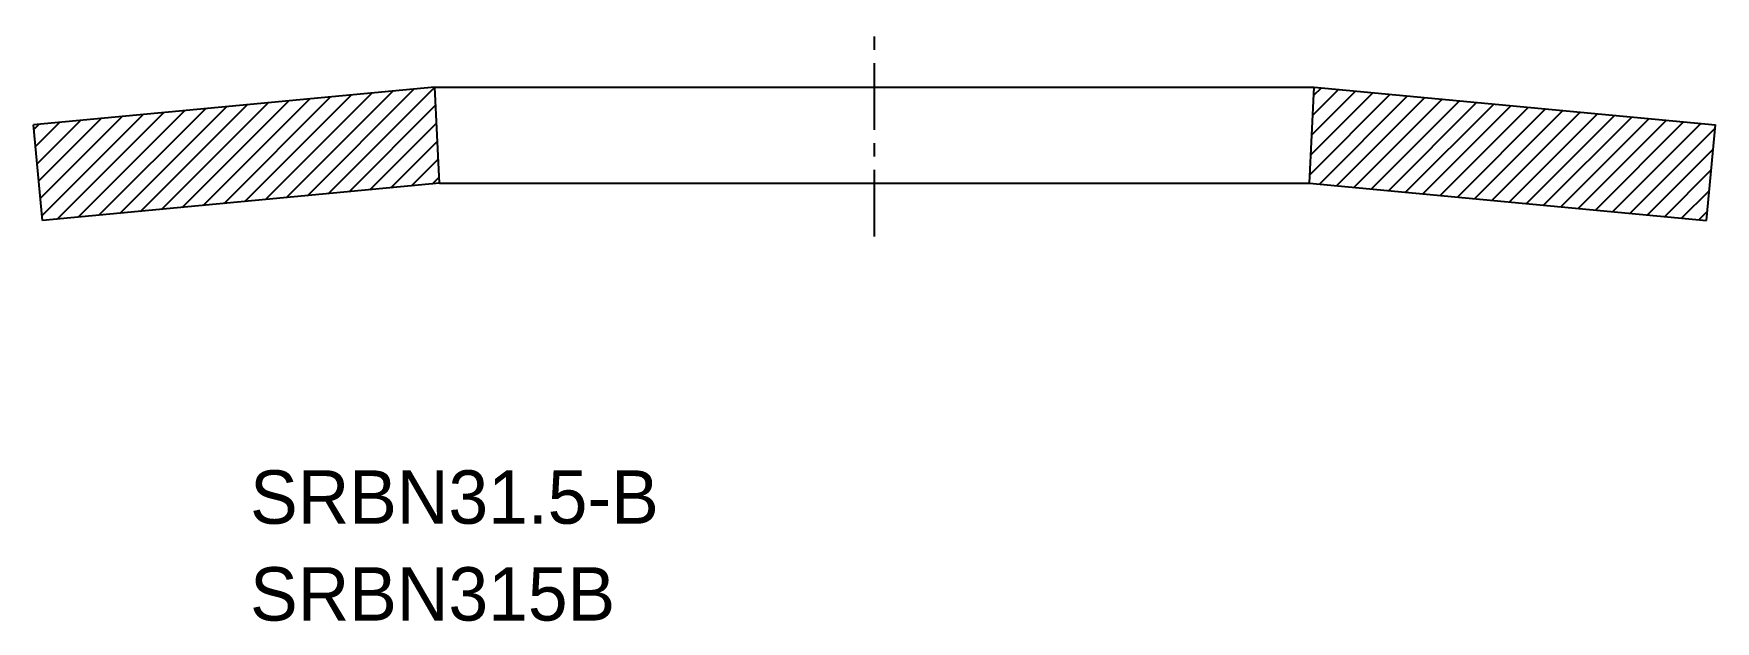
# Model space of a CAD drawing. Extents: x 124 to 155.5, y 139.9 to 150.9.
import ezdxf

# ---------------------------------------------------------------- set-up
doc = ezdxf.new("R2010")
doc.units = 0
doc.linetypes.add('CENTER', pattern=[2, 1.25, -0.25, 0.25, -0.25])
doc.layers.get('0').update_dxf_attribs({"linetype": 'CONTINUOUS'})
doc.layers.add('CENTER', color=1, linetype='CENTER')

# ---------------------------------------------------------------- blocks, each defined once
blk = doc.blocks.new('*X2')
at = {"color": 0, "linetype": 'CONTINUOUS'}
for p, q in [((129.548, 147.933), (131.544, 149.929)), ((126.426, 147.639), (128.422, 149.635)), ((126.816, 147.676), (128.812, 149.672)), ((127.206, 147.712), (129.202, 149.708)), ((127.597, 147.749), (129.593, 149.745)), ((127.987, 147.786), (129.983, 149.782)), ((128.377, 147.823), (130.373, 149.819)), ((128.768, 147.86), (130.764, 149.856)), ((129.158, 147.896), (131.154, 149.892)), ((124.1, 148.495), (124.909, 149.304)), ((124.13, 148.172), (125.299, 149.341)), ((124.161, 147.849), (125.689, 149.378)), ((124.191, 147.526), (126.08, 149.414)), ((124.474, 147.455), (126.47, 149.451)), ((124.864, 147.492), (126.86, 149.488)), ((125.255, 147.529), (127.251, 149.525)), ((125.645, 147.565), (127.641, 149.561)), ((126.035, 147.602), (128.031, 149.598)), ((129.939, 147.97), (131.561, 149.593)), ((124.039, 149.141), (124.128, 149.23)), ((124.069, 148.818), (124.518, 149.267)), ((130.329, 148.007), (131.577, 149.255)), ((130.719, 148.043), (131.593, 148.917)), ((131.11, 148.08), (131.609, 148.579)), ((131.5, 148.117), (131.625, 148.242))]:
    blk.add_line(p, q, dxfattribs=at)
blk = doc.blocks.new('*X3')
at = {"color": 0, "linetype": 'CONTINUOUS'}
for p, q in [((147.938, 148.291), (149.441, 149.795)), ((147.955, 148.662), (149.118, 149.825)), ((147.973, 149.033), (148.795, 149.856)), ((147.99, 149.404), (148.472, 149.886)), ((148.007, 149.775), (148.149, 149.917)), ((148.112, 148.112), (149.764, 149.764)), ((148.435, 148.082), (150.088, 149.734)), ((148.758, 148.051), (150.411, 149.704)), ((149.081, 148.021), (150.734, 149.673)), ((149.405, 147.99), (151.057, 149.643)), ((149.728, 147.96), (151.38, 149.612)), ((150.051, 147.929), (151.703, 149.582)), ((150.374, 147.899), (152.026, 149.551)), ((150.697, 147.869), (152.349, 149.521)), ((151.02, 147.838), (152.672, 149.49)), ((151.343, 147.808), (152.996, 149.46)), ((151.666, 147.777), (153.319, 149.43)), ((151.989, 147.747), (153.642, 149.399)), ((152.313, 147.716), (153.965, 149.369)), ((152.636, 147.686), (154.288, 149.338)), ((152.959, 147.655), (154.611, 149.308)), ((153.282, 147.625), (154.934, 149.277)), ((153.605, 147.595), (155.257, 149.247)), ((153.928, 147.564), (155.523, 149.159)), ((154.251, 147.534), (155.486, 148.769)), ((154.574, 147.503), (155.449, 148.378)), ((154.897, 147.473), (155.413, 147.988)), ((155.221, 147.442), (155.376, 147.598))]:
    blk.add_line(p, q, dxfattribs=at)

msp = doc.modelspace()

# ---------------------------------------------------------------- linework, layer by layer
at = {"color": 7, "linetype": 'CONTINUOUS'}
for p, q in [((131.545, 149.929), (124.031, 149.221)), ((131.545, 149.929), (148.015, 149.929)), ((131.63, 148.129), (131.545, 149.929)), ((147.93, 148.129), (148.015, 149.929)), ((148.015, 149.929), (155.529, 149.221)), ((124.2, 147.429), (124.031, 149.221)), ((155.36, 147.429), (155.529, 149.221)), ((131.63, 148.129), (124.2, 147.429)), ((131.63, 148.129), (147.93, 148.129)), ((147.93, 148.129), (155.36, 147.429))]:
    msp.add_line(p, q, dxfattribs=at)
at = {"layer": 'CENTER', "color": 1, "linetype": 'CENTER'}
msp.add_line((139.78, 147.129), (139.78, 150.929), dxfattribs=at)

# ---------------------------------------------------------------- block references
at = {"color": 7, "linetype": 'CONTINUOUS'}
for name in ['*X2', '*X3']:
    msp.add_blockref(name, (0, 0), dxfattribs=at)

# ---------------------------------------------------------------- texts
for s, p in [('SRBN31.5-B', (128.085, 141.755)), ('SRBN315B', (128.085, 139.942))]:
    msp.add_text(s, height=1).set_placement(p)

doc.saveas('drawing.dxf')
